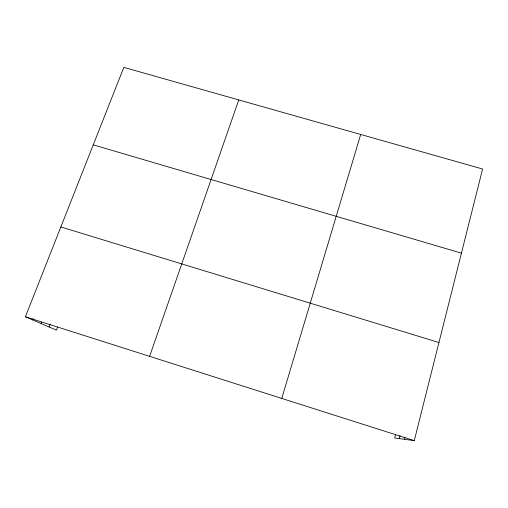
<?xml version="1.0" encoding="UTF-8"?>
<svg xmlns="http://www.w3.org/2000/svg" width="508" height="508" viewBox="0 0 508 508"><rect width="100%" height="100%" fill="white"/><g stroke="black" fill="none" stroke-linecap="round" stroke-linejoin="round"><path stroke-width="0.76" d="M395.459 434.962L394.672 437.998L414.274 440.626L482.6 168.999L123.831 67.373L25.4 316.789L56.439 330.137L57.563 327.203M404.343 439.293L404.92 437.039M399.263 438.614L400.031 435.597M281.769 398.431L360.693 134.468M149.619 356.343L238.76 99.93M49.143 327L50.26 324.098M41.078 323.526L41.637 322.091M32.658 319.907L33.217 318.478M93.25 144.856L461.435 253.143M60.852 226.949L438.95 342.525M25.4 316.789L414.274 440.626"/></g></svg>
